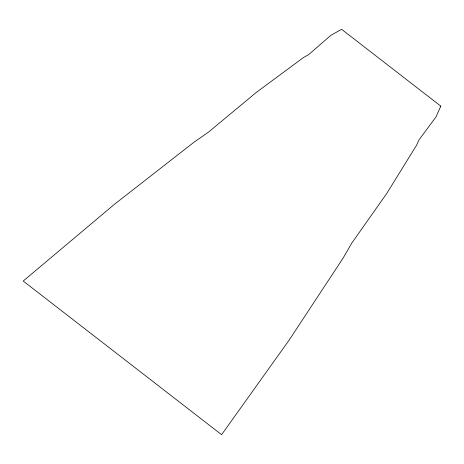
<?xml version="1.0" encoding="UTF-8"?>
<svg xmlns="http://www.w3.org/2000/svg" width="464" height="464" viewBox="0 0 464 464"><rect width="100%" height="100%" fill="white"/><g stroke="black" fill="none" stroke-linecap="round" stroke-linejoin="round"><path stroke-width="0.7" d="M440.8 106.128L436.003 116.911L418.963 139.931L416.62 145.157L386.785 193.395L351.787 243.101L343.198 257.938L289.287 339.915L221.601 434.693L23.2 281.045L114.312 204.409L193.882 142.303L208.481 132.118L256.348 92.377L303.479 57.536L308.734 54.566L330.757 35.409L341.603 29.307L440.8 106.128"/></g></svg>
